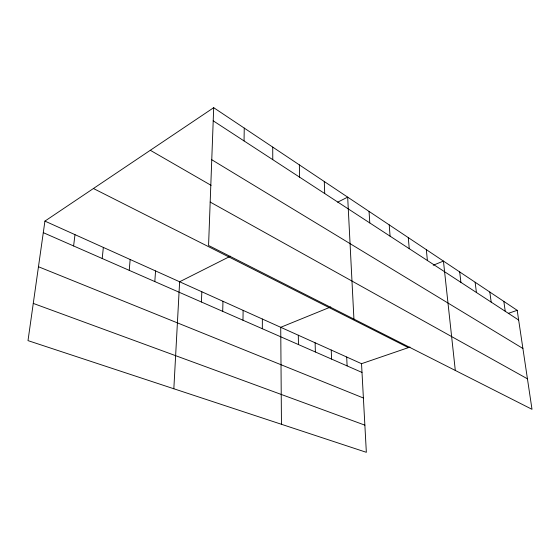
<?xml version="1.0" encoding="UTF-8"?>
<svg xmlns="http://www.w3.org/2000/svg" width="560" height="560" viewBox="0 0 560 560"><rect width="100%" height="100%" fill="white"/><g stroke="black" fill="none" stroke-linecap="round" stroke-linejoin="round"><path stroke-width="0.84" d="M262.325 328.72L262.36 319.025M244.041 140.924L244.251 128.086M242.977 320.236L243.124 310.366M222.698 311.346L222.971 301.287M213.696 107.688L208.565 245.455L532 409.311L517.195 310.324L213.696 107.688L44.926 221.109L28 340.62L366.345 452.312L361.529 363.692L44.926 221.109M201.418 302.015L201.831 291.767M173.838 388.766L179.627 281.771L230.419 256.193M154.812 281.575L155.554 270.928M129.234 270.361L130.158 259.497M102.207 258.503L103.348 247.415M73.605 245.966L74.984 234.647M337.694 202.167L347.676 197.141L353.927 319.095M330.75 306.943L280.728 327.299L281.456 424.291M433.216 265.237L443.436 261.079L455.301 370.454M361.529 363.692L409.997 347.074M508.354 313.355L517.195 310.324M33.271 303.408L364.868 425.145M38.465 266.742L363.391 398.006M43.295 232.666L362.005 372.435M93.436 188.517L408.373 347.627M210.182 202.055L527.436 378.812M150.311 150.29L211.099 185.353M211.757 159.74L522.9 348.481M213.206 120.813L518.644 320.033M503.832 301.399L505.239 311.283M489.825 292.047L491.176 302.113M475.125 282.233L476.42 292.488M459.683 271.922L460.915 282.373M426.328 249.655L427.399 260.512M408.282 237.608L409.255 248.682M389.214 224.875L390.082 236.173M369.047 211.414L369.789 222.943M346.696 357.007L347.102 365.904M331.24 350.049L331.576 359.093M324.282 181.524L324.716 193.543M315.119 342.79L315.378 351.988M299.348 164.878L299.6 177.163M298.305 335.216L298.466 344.575M272.734 147.105L272.769 159.663"/></g></svg>
